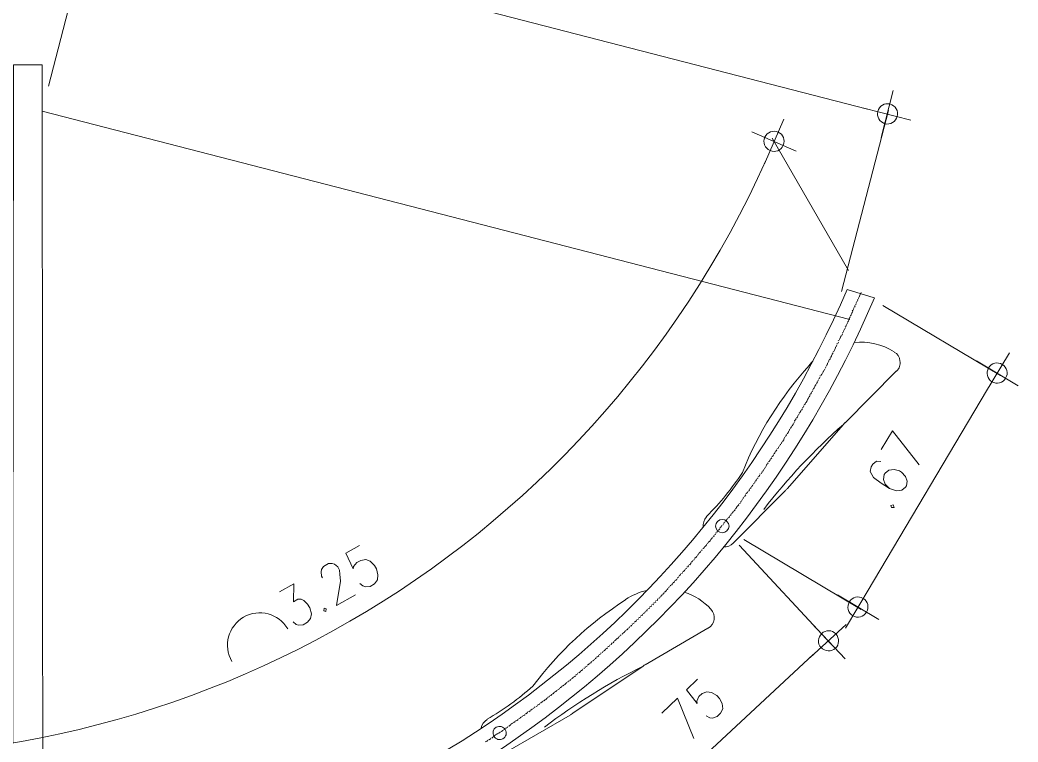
# Model space of a CAD drawing. Header units: millimetres. Extents: x 2928 to 3112, y 1220 to 1280.
# Drawn here: x 3035.089 to 3040.024, y 1269.245 to 1272.812 of the extents above; entities that cross this region are included whole.
import ezdxf

# ---------------------------------------------------------------- set-up
doc = ezdxf.new("R2010")
doc.units = ezdxf.units.MM

msp = doc.modelspace()

# ---------------------------------------------------------------- linework, layer by layer
at = {"color": 253, "linetype": 'Continuous', "lineweight": 5, "true_color": 0x9a9a9a}
for points in [[(3035.2306, 1272.48481), (3035.4605, 1273.37796), (3035.4605, 1273.37796)], [(3039.27956, 1272.37234), (3035.55147, 1273.33331), (3035.55147, 1273.33331)], [(3039.15055, 1271.47092), (3039.38376, 1272.36572), (3039.38376, 1272.36572)], [(3039.18528, 1271.57512), (3038.80817, 1272.22844), (3038.80817, 1272.22844)], [(3039.35564, 1271.40145), (3039.93785, 1271.05576), (3039.93785, 1271.05576)], [(3039.28287, 1269.99556), (3039.86838, 1270.97968), (3039.86838, 1270.97968)], [(3038.66758, 1270.24531), (3039.24813, 1269.89963), (3039.24813, 1269.89963)], [(3038.64443, 1270.21719), (3039.09762, 1269.72927), (3039.09762, 1269.72927)], [(3038.05892, 1268.79145), (3039.01161, 1269.67634), (3039.01161, 1269.67634)]]:
    msp.add_lwpolyline(points, dxfattribs=at)
at = {"color": 7, "linetype": 'Continuous', "lineweight": 5, "true_color": 0x000007}
for points in [[(3035.20248, 1268.56486), (3035.19917, 1272.59067), (3035.05693, 1272.59067), (3035.05197, 1268.56486)], [(3039.1919, 1271.33198), (3035.19917, 1272.36242), (3035.19917, 1272.36242)], [(3039.4218, 1271.07727), (3039.16874, 1270.82255), (3039.16874, 1270.82255)], [(3039.15882, 1270.81263), (3038.88426, 1270.49672), (3038.88426, 1270.49672)], [(3038.87433, 1270.48679), (3038.613, 1270.22546), (3038.613, 1270.22546)], [(3038.49061, 1269.807), (3038.17966, 1269.62672), (3038.17966, 1269.62672)], [(3038.16808, 1269.61845), (3037.81909, 1269.38524), (3037.81909, 1269.38524)], [(3037.80916, 1269.37697), (3037.48994, 1269.19337), (3037.48994, 1269.19337)]]:
    msp.add_lwpolyline(points, dxfattribs=at)
at = {"color": 7, "linetype": 'Continuous', "lineweight": 20, "true_color": 0x000007}
for points in [[(3039.40692, 1272.46331), (3039.34737, 1272.23175), (3039.34737, 1272.23175)], [(3039.26137, 1272.3773), (3039.49458, 1272.31776), (3039.49458, 1272.31776)], [(3038.77013, 1272.10109), (3038.86606, 1272.32272), (3038.86606, 1272.32272)], [(3038.70728, 1272.25987), (3038.92726, 1272.16394), (3038.92726, 1272.16394)], [(3039.81876, 1271.12854), (3040.02385, 1271.00449), (3040.02385, 1271.00449)], [(3039.85846, 1270.96314), (3039.98085, 1271.16824), (3039.98085, 1271.16824)], [(3039.53427, 1270.61415), (3039.40361, 1270.78286), (3039.34737, 1270.69023)], [(3039.34572, 1270.63069), (3039.32422, 1270.63234), (3039.30602, 1270.61746), (3039.29775, 1270.60423), (3039.29279, 1270.58107), (3039.30933, 1270.5513), (3039.34737, 1270.52318), (3039.38872, 1270.49672), (3039.42346, 1270.48514), (3039.44992, 1270.48845), (3039.46811, 1270.50333), (3039.47308, 1270.50995), (3039.47638, 1270.5331), (3039.46811, 1270.55626), (3039.44827, 1270.57776), (3039.43834, 1270.58438), (3039.41188, 1270.59099), (3039.38542, 1270.58769), (3039.36722, 1270.5728), (3039.36226, 1270.56618), (3039.35895, 1270.54137), (3039.36722, 1270.51822), (3039.38872, 1270.49672)], [(3036.76715, 1270.21554), (3036.70099, 1270.1775), (3036.73738, 1270.09976), (3036.73903, 1270.11134), (3036.75392, 1270.13119), (3036.77377, 1270.14111), (3036.79858, 1270.14607), (3036.82008, 1270.1378), (3036.84158, 1270.1163), (3036.8515, 1270.09976), (3036.85812, 1270.06999), (3036.85647, 1270.04683), (3036.84158, 1270.02698), (3036.82008, 1270.01375), (3036.79692, 1270.0121), (3036.78369, 1270.01706), (3036.76881, 1270.02864)], [(3036.58521, 1270.0551), (3036.58025, 1270.06337), (3036.5786, 1270.08487), (3036.58025, 1270.09645), (3036.59017, 1270.11134), (3036.61498, 1270.12622), (3036.63318, 1270.12622), (3036.64476, 1270.12292), (3036.6613, 1270.10968), (3036.66957, 1270.09314), (3036.67122, 1270.0733), (3036.67453, 1270.04022), (3036.65468, 1269.91947), (3036.74896, 1269.9724)], [(3036.37185, 1269.98729), (3036.44297, 1270.02698), (3036.44132, 1269.93767), (3036.46282, 1269.9509), (3036.47936, 1269.9509), (3036.49259, 1269.94428), (3036.51078, 1269.92609), (3036.52236, 1269.9079), (3036.53063, 1269.87813), (3036.52567, 1269.85497), (3036.51078, 1269.83678), (3036.48928, 1269.82354), (3036.46613, 1269.82189), (3036.45455, 1269.8252), (3036.43966, 1269.83843)], [(3039.29279, 1270.0121), (3039.1704, 1269.807), (3039.1704, 1269.807)], [(3039.3358, 1269.85001), (3039.1307, 1269.9724), (3039.1307, 1269.9724)], [(3038.99673, 1269.66311), (3039.1737, 1269.8252), (3039.1737, 1269.8252)], [(3039.00334, 1269.83181), (3039.16874, 1269.65649), (3039.16874, 1269.65649)], [(3038.43933, 1269.5556), (3038.38475, 1269.50267), (3038.43768, 1269.43486), (3038.43603, 1269.44643), (3038.44595, 1269.46959), (3038.46249, 1269.48448), (3038.48565, 1269.49275), (3038.5088, 1269.48944), (3038.53527, 1269.47455), (3038.5485, 1269.45967), (3038.56173, 1269.43486), (3038.56504, 1269.40839), (3038.55346, 1269.38689), (3038.53692, 1269.37035), (3038.51376, 1269.36208), (3038.50053, 1269.36373), (3038.48234, 1269.37366)], [(3038.42114, 1269.26284), (3038.34009, 1269.46132), (3038.26236, 1269.38689)]]:
    msp.add_lwpolyline(points, dxfattribs=at)
at = {"color": 7, "linetype": 'Continuous', "lineweight": 5, "true_color": 0x000007}
msp.add_lwpolyline([(3039.17867, 1271.48084), (3039.31264, 1271.43949)], close=True, dxfattribs=at)
at = {"color": 252, "linetype": 'Continuous', "lineweight": 13, "true_color": 0x989898}
for points in [[(3039.22663, 1271.41964), (3039.22994, 1271.42626), (3039.22994, 1271.42626)], [(3039.23159, 1271.42791), (3039.22994, 1271.43122), (3039.22994, 1271.43122)], [(3039.23325, 1271.43287), (3039.23656, 1271.43949), (3039.23656, 1271.43949)], [(3039.23821, 1271.4428), (3039.23656, 1271.44445), (3039.23656, 1271.44445)], [(3039.23986, 1271.44611), (3039.24152, 1271.45438), (3039.24152, 1271.45438)], [(3039.24483, 1271.45603), (3039.24317, 1271.45768), (3039.24317, 1271.45768)], [(3039.24648, 1271.46099), (3039.24813, 1271.46595), (3039.24813, 1271.46595)], [(3039.20182, 1271.36506), (3039.20678, 1271.37168), (3039.20678, 1271.37168)], [(3039.20678, 1271.37498), (3039.20348, 1271.37829), (3039.20348, 1271.37829)], [(3039.20844, 1271.37829), (3039.21175, 1271.38491), (3039.21175, 1271.38491)], [(3039.21175, 1271.38822), (3039.21009, 1271.38987), (3039.21009, 1271.38987)], [(3039.21505, 1271.39318), (3039.21836, 1271.39814), (3039.21836, 1271.39814)], [(3039.21836, 1271.40145), (3039.21671, 1271.4031), (3039.21671, 1271.4031)], [(3039.22167, 1271.40476), (3039.22332, 1271.41137), (3039.22332, 1271.41137)], [(3039.22498, 1271.41633), (3039.22332, 1271.41799), (3039.22332, 1271.41799)], [(3039.18363, 1271.3204), (3039.18032, 1271.32206), (3039.18032, 1271.32206)], [(3039.18528, 1271.32206), (3039.18694, 1271.33198), (3039.18694, 1271.33198)], [(3039.18859, 1271.33363), (3039.18694, 1271.33529), (3039.18694, 1271.33529)], [(3039.18859, 1271.33694), (3039.19355, 1271.34356), (3039.19355, 1271.34356)], [(3039.19521, 1271.34852), (3039.19355, 1271.35017), (3039.19355, 1271.35017)], [(3039.19521, 1271.35017), (3039.20017, 1271.35679), (3039.20017, 1271.35679)], [(3039.20182, 1271.3601), (3039.20017, 1271.36341), (3039.20017, 1271.36341)], [(3039.15882, 1271.26913), (3039.16213, 1271.27575), (3039.16213, 1271.27575)], [(3039.16378, 1271.27905), (3039.16213, 1271.28071), (3039.16213, 1271.28071)], [(3039.16543, 1271.28236), (3039.16874, 1271.28898), (3039.16874, 1271.28898)], [(3039.1704, 1271.29229), (3039.16874, 1271.29559), (3039.16874, 1271.29559)], [(3039.17205, 1271.29559), (3039.1737, 1271.30386), (3039.1737, 1271.30386)], [(3039.17701, 1271.30552), (3039.17536, 1271.30717), (3039.17536, 1271.30717)], [(3039.17867, 1271.31048), (3039.18032, 1271.31709), (3039.18032, 1271.31709)], [(3039.13566, 1271.22613), (3039.13401, 1271.22778), (3039.13401, 1271.22778)], [(3039.13897, 1271.22943), (3039.14228, 1271.23605), (3039.14228, 1271.23605)], [(3039.14393, 1271.2377), (3039.14228, 1271.23936), (3039.14228, 1271.23936)], [(3039.14393, 1271.24267), (3039.14889, 1271.24928), (3039.14889, 1271.24928)], [(3039.15055, 1271.25259), (3039.14889, 1271.25424), (3039.14889, 1271.25424)], [(3039.15386, 1271.25424), (3039.15551, 1271.26086), (3039.15551, 1271.26086)], [(3039.15716, 1271.26582), (3039.15551, 1271.26748), (3039.15551, 1271.26748)], [(3039.11085, 1271.1732), (3039.1092, 1271.17485), (3039.1092, 1271.17485)], [(3039.11251, 1271.17485), (3039.11581, 1271.18147), (3039.11581, 1271.18147)], [(3039.11747, 1271.18478), (3039.11581, 1271.18643), (3039.11581, 1271.18643)], [(3039.11912, 1271.18643), (3039.12078, 1271.19635), (3039.12078, 1271.19635)], [(3039.12408, 1271.19801), (3039.12243, 1271.19966), (3039.12243, 1271.19966)], [(3039.12574, 1271.20132), (3039.12739, 1271.20793), (3039.12739, 1271.20793)], [(3039.1307, 1271.21289), (3039.12739, 1271.21455), (3039.12739, 1271.21455)], [(3039.13235, 1271.21455), (3039.13566, 1271.22116), (3039.13566, 1271.22116)], [(3039.08604, 1271.12192), (3039.0877, 1271.12854), (3039.0877, 1271.12854)], [(3039.08935, 1271.13185), (3039.0877, 1271.1335), (3039.0877, 1271.1335)], [(3039.09101, 1271.1335), (3039.09597, 1271.14012), (3039.09597, 1271.14012)], [(3039.09597, 1271.14508), (3039.09431, 1271.14673), (3039.09431, 1271.14673)], [(3039.09762, 1271.14673), (3039.10258, 1271.155), (3039.10258, 1271.155)], [(3039.10424, 1271.15831), (3039.10258, 1271.15997), (3039.10258, 1271.15997)], [(3039.10424, 1271.16162), (3039.1092, 1271.16824), (3039.1092, 1271.16824)], [(3039.05793, 1271.069), (3039.05958, 1271.07561), (3039.05958, 1271.07561)], [(3039.06289, 1271.07727), (3039.05958, 1271.07892), (3039.05958, 1271.07892)], [(3039.06454, 1271.08057), (3039.06785, 1271.08719), (3039.06785, 1271.08719)], [(3039.07116, 1271.09215), (3039.0695, 1271.09381), (3039.0695, 1271.09381)], [(3039.07116, 1271.09381), (3039.07447, 1271.10042), (3039.07447, 1271.10042)], [(3039.07777, 1271.10538), (3039.07447, 1271.10704), (3039.07447, 1271.10704)], [(3039.07943, 1271.10704), (3039.08108, 1271.11531), (3039.08108, 1271.11531)], [(3039.08274, 1271.11696), (3039.08108, 1271.11862), (3039.08108, 1271.11862)], [(3039.03312, 1271.02599), (3039.03146, 1271.02765), (3039.03146, 1271.02765)], [(3039.03477, 1271.02765), (3039.03808, 1271.03426), (3039.03808, 1271.03426)], [(3039.04139, 1271.03922), (3039.03973, 1271.04088), (3039.03973, 1271.04088)], [(3039.04304, 1271.04088), (3039.04469, 1271.04749), (3039.04469, 1271.04749)], [(3039.048, 1271.05246), (3039.04469, 1271.05411), (3039.04469, 1271.05411)], [(3039.04966, 1271.05576), (3039.05296, 1271.06238), (3039.05296, 1271.06238)], [(3039.05627, 1271.06403), (3039.05462, 1271.06569), (3039.05462, 1271.06569)], [(3039.005, 1270.97307), (3039.00334, 1270.97472), (3039.00334, 1270.97472)], [(3039.00665, 1270.97472), (3039.00996, 1270.98134), (3039.00996, 1270.98134)], [(3039.01161, 1270.9863), (3039.00996, 1270.98795), (3039.00996, 1270.98795)], [(3039.01327, 1270.98961), (3039.01823, 1270.99622), (3039.01823, 1270.99622)], [(3039.01988, 1270.99953), (3039.01823, 1271.00118), (3039.01823, 1271.00118)], [(3039.01988, 1271.00284), (3039.02485, 1271.00945), (3039.02485, 1271.00945)], [(3039.0265, 1271.01111), (3039.02485, 1271.01276), (3039.02485, 1271.01276)], [(3039.02815, 1271.01607), (3039.03312, 1271.02268), (3039.03312, 1271.02268)], [(3038.97688, 1270.92179), (3038.98019, 1270.92675), (3038.98184, 1270.93172)], [(3038.9835, 1270.93337), (3038.98184, 1270.93502), (3038.98184, 1270.93502)], [(3038.9835, 1270.93668), (3038.98846, 1270.94329), (3038.98846, 1270.94329)], [(3038.99011, 1270.9466), (3038.98846, 1270.94826), (3038.98846, 1270.94826)], [(3038.99177, 1270.94991), (3038.99673, 1270.95653), (3038.99673, 1270.95653)], [(3038.99673, 1270.96149), (3038.99507, 1270.96314), (3038.99507, 1270.96314)], [(3038.99838, 1270.96314), (3039.00334, 1270.96976), (3039.00334, 1270.96976)], [(3038.94545, 1270.87217), (3038.95042, 1270.87879), (3038.95042, 1270.87879)], [(3038.95207, 1270.8821), (3038.95042, 1270.88375), (3038.95042, 1270.88375)], [(3038.95372, 1270.88375), (3038.95869, 1270.89037), (3038.95869, 1270.89037)], [(3038.96034, 1270.89533), (3038.95869, 1270.89698), (3038.95869, 1270.89698)], [(3038.96199, 1270.89698), (3038.9653, 1270.9036), (3038.9653, 1270.9036)], [(3038.96696, 1270.90856), (3038.9653, 1270.91021), (3038.9653, 1270.91021)], [(3038.96861, 1270.91021), (3038.97357, 1270.91683), (3038.97357, 1270.91683)], [(3038.97523, 1270.92014), (3038.97357, 1270.92179), (3038.97357, 1270.92179)], [(3038.91568, 1270.8209), (3038.91899, 1270.82751), (3038.91899, 1270.82751)], [(3038.92064, 1270.83082), (3038.91899, 1270.83413), (3038.91899, 1270.83413)], [(3038.9223, 1270.83413), (3038.92726, 1270.84075), (3038.92726, 1270.84075)], [(3038.92891, 1270.84405), (3038.92726, 1270.84571), (3038.92726, 1270.84571)], [(3038.93057, 1270.84571), (3038.93553, 1270.85232), (3038.93553, 1270.85232)], [(3038.93718, 1270.85729), (3038.93553, 1270.85894), (3038.93553, 1270.85894)], [(3038.93884, 1270.85894), (3038.94215, 1270.86556), (3038.94215, 1270.86556)], [(3038.9438, 1270.86886), (3038.94215, 1270.87217), (3038.94215, 1270.87217)], [(3038.89087, 1270.77789), (3038.88922, 1270.7812), (3038.88922, 1270.7812)], [(3038.89253, 1270.78286), (3038.89418, 1270.78947), (3038.89418, 1270.78947)], [(3038.89749, 1270.79113), (3038.89583, 1270.79278), (3038.89583, 1270.79278)], [(3038.89914, 1270.79609), (3038.9041, 1270.8027), (3038.9041, 1270.8027)], [(3038.90576, 1270.80436), (3038.9041, 1270.80601), (3038.9041, 1270.80601)], [(3038.90741, 1270.80767), (3038.91237, 1270.81428), (3038.91237, 1270.81428)], [(3038.91403, 1270.81594), (3038.91237, 1270.81924), (3038.91237, 1270.81924)], [(3038.85945, 1270.72828), (3038.85779, 1270.72993), (3038.85779, 1270.72993)], [(3038.8611, 1270.73158), (3038.86606, 1270.7382), (3038.86606, 1270.7382)], [(3038.86772, 1270.73985), (3038.86606, 1270.74316), (3038.86606, 1270.74316)], [(3038.86772, 1270.74481), (3038.87102, 1270.75143), (3038.87102, 1270.75143)], [(3038.87433, 1270.75308), (3038.87268, 1270.75474), (3038.87268, 1270.75474)], [(3038.87599, 1270.75805), (3038.87929, 1270.76301), (3038.87929, 1270.76301)], [(3038.8826, 1270.76632), (3038.88095, 1270.76797), (3038.88095, 1270.76797)], [(3038.88426, 1270.76962), (3038.88922, 1270.77624), (3038.88922, 1270.77624)], [(3038.82471, 1270.67866), (3038.82306, 1270.68031), (3038.82306, 1270.68031)], [(3038.82637, 1270.68196), (3038.83133, 1270.68693), (3038.83133, 1270.68693)], [(3038.83298, 1270.69189), (3038.83133, 1270.69354), (3038.83133, 1270.69354)], [(3038.83629, 1270.69354), (3038.8396, 1270.70016), (3038.8396, 1270.70016)], [(3038.84125, 1270.70181), (3038.8396, 1270.70347), (3038.8396, 1270.70347)], [(3038.84456, 1270.70677), (3038.84787, 1270.71339), (3038.84787, 1270.71339)], [(3038.85118, 1270.71504), (3038.84787, 1270.7167), (3038.84787, 1270.7167)], [(3038.85283, 1270.72001), (3038.85614, 1270.72497), (3038.85614, 1270.72497)], [(3038.79163, 1270.62904), (3038.78998, 1270.63069), (3038.78998, 1270.63069)], [(3038.79329, 1270.63069), (3038.79825, 1270.63731), (3038.79825, 1270.63731)], [(3038.7999, 1270.64061), (3038.79825, 1270.64227), (3038.79825, 1270.64227)], [(3038.80156, 1270.64392), (3038.80652, 1270.64888), (3038.80652, 1270.64888)], [(3038.80817, 1270.65385), (3038.80652, 1270.6555), (3038.80652, 1270.6555)], [(3038.80983, 1270.6555), (3038.81479, 1270.66212), (3038.81479, 1270.66212)], [(3038.81644, 1270.66708), (3038.81479, 1270.66873), (3038.81479, 1270.66873)], [(3038.8181, 1270.66873), (3038.82306, 1270.67535), (3038.82306, 1270.67535)], [(3038.76186, 1270.58107), (3038.76352, 1270.58603), (3038.76517, 1270.58769)], [(3038.76848, 1270.59099), (3038.76682, 1270.59265), (3038.76682, 1270.59265)], [(3038.77013, 1270.5943), (3038.77344, 1270.60092), (3038.77344, 1270.60092)], [(3038.77675, 1270.60257), (3038.77509, 1270.60423), (3038.77509, 1270.60423)], [(3038.7784, 1270.60753), (3038.78006, 1270.61415), (3038.78006, 1270.61415)], [(3038.78336, 1270.6158), (3038.78006, 1270.61746), (3038.78006, 1270.61746)], [(3038.78502, 1270.61911), (3038.78833, 1270.62407), (3038.78833, 1270.62407)], [(3038.72382, 1270.52814), (3038.72217, 1270.53145), (3038.72217, 1270.53145)], [(3038.72547, 1270.5331), (3038.73044, 1270.53972), (3038.73044, 1270.53972)], [(3038.73209, 1270.54137), (3038.73044, 1270.54303), (3038.73044, 1270.54303)], [(3038.73374, 1270.54634), (3038.73871, 1270.54964), (3038.73871, 1270.54964)], [(3038.74036, 1270.55461), (3038.73871, 1270.55626), (3038.73871, 1270.55626)], [(3038.74201, 1270.55626), (3038.74698, 1270.56288), (3038.74698, 1270.56288)], [(3038.74863, 1270.56618), (3038.74698, 1270.56949), (3038.74698, 1270.56949)], [(3038.75359, 1270.56949), (3038.7569, 1270.57611), (3038.7569, 1270.57611)], [(3038.76021, 1270.57776), (3038.7569, 1270.57942), (3038.7569, 1270.57942)], [(3038.68909, 1270.48018), (3038.68743, 1270.48183), (3038.68743, 1270.48183)], [(3038.69239, 1270.48514), (3038.6957, 1270.4901), (3038.6957, 1270.4901)], [(3038.69736, 1270.49341), (3038.6957, 1270.49506), (3038.6957, 1270.49506)], [(3038.70066, 1270.49672), (3038.70397, 1270.50168), (3038.70397, 1270.50168)], [(3038.70728, 1270.50499), (3038.70397, 1270.50664), (3038.70397, 1270.50664)], [(3038.70893, 1270.50829), (3038.71224, 1270.51326), (3038.71224, 1270.51326)], [(3038.71555, 1270.51822), (3038.7139, 1270.51987), (3038.7139, 1270.51987)], [(3038.7172, 1270.51987), (3038.72051, 1270.52649), (3038.72051, 1270.52649)], [(3038.65435, 1270.43221), (3038.65104, 1270.43387), (3038.65104, 1270.43387)], [(3038.65601, 1270.43552), (3038.65931, 1270.44214), (3038.65931, 1270.44214)], [(3038.66262, 1270.44379), (3038.66097, 1270.44544), (3038.66097, 1270.44544)], [(3038.66428, 1270.44875), (3038.66758, 1270.45206), (3038.66758, 1270.45206)], [(3038.67089, 1270.45702), (3038.66924, 1270.45867), (3038.66924, 1270.45867)], [(3038.67255, 1270.45867), (3038.67751, 1270.46529), (3038.67751, 1270.46529)], [(3038.67916, 1270.47025), (3038.67751, 1270.47191), (3038.67751, 1270.47191)], [(3038.68082, 1270.47191), (3038.68578, 1270.47852), (3038.68578, 1270.47852)], [(3038.60969, 1270.37598), (3038.61466, 1270.38259), (3038.61466, 1270.38259)], [(3038.61796, 1270.38425), (3038.61631, 1270.3859), (3038.61631, 1270.3859)], [(3038.61962, 1270.38755), (3038.62458, 1270.39252), (3038.62458, 1270.39252)], [(3038.62623, 1270.39582), (3038.62458, 1270.39748), (3038.62458, 1270.39748)], [(3038.62789, 1270.39913), (3038.63285, 1270.40575), (3038.63285, 1270.40575)], [(3038.6345, 1270.4074), (3038.63285, 1270.41071), (3038.63285, 1270.41071)], [(3038.63616, 1270.41071), (3038.64277, 1270.41733), (3038.64277, 1270.41733)], [(3038.64443, 1270.42063), (3038.64277, 1270.42229), (3038.64277, 1270.42229)], [(3038.64774, 1270.42229), (3038.65104, 1270.4289), (3038.65104, 1270.4289)], [(3038.57331, 1270.32801), (3038.57661, 1270.33463), (3038.57661, 1270.33463)], [(3038.57992, 1270.33793), (3038.57827, 1270.33959), (3038.57827, 1270.33959)], [(3038.58158, 1270.33959), (3038.58654, 1270.3462), (3038.58654, 1270.3462)], [(3038.58985, 1270.34951), (3038.58819, 1270.35117), (3038.58819, 1270.35117)], [(3038.5915, 1270.35282), (3038.59646, 1270.35778), (3038.59646, 1270.35778)], [(3038.59812, 1270.36109), (3038.59646, 1270.36274), (3038.59646, 1270.36274)], [(3038.60142, 1270.3644), (3038.60473, 1270.36936), (3038.60473, 1270.36936)], [(3038.60639, 1270.37267), (3038.60473, 1270.37432), (3038.60473, 1270.37432)], [(3038.53527, 1270.2817), (3038.54188, 1270.28666), (3038.54188, 1270.28666)], [(3038.54354, 1270.28997), (3038.54188, 1270.29162), (3038.54188, 1270.29162)], [(3038.54519, 1270.29328), (3038.55015, 1270.29824), (3038.55015, 1270.29824)], [(3038.5518, 1270.30155), (3038.55015, 1270.30485), (3038.55015, 1270.30485)], [(3038.55346, 1270.30485), (3038.55842, 1270.31147), (3038.55842, 1270.31147)], [(3038.56007, 1270.31312), (3038.55842, 1270.31478), (3038.55842, 1270.31478)], [(3038.56504, 1270.31643), (3038.56834, 1270.32305), (3038.56834, 1270.32305)], [(3038.57165, 1270.32636), (3038.56834, 1270.32801), (3038.56834, 1270.32801)], [(3038.49722, 1270.23373), (3038.50384, 1270.24035), (3038.50384, 1270.24035)], [(3038.50549, 1270.24366), (3038.50384, 1270.24531), (3038.50384, 1270.24531)], [(3038.50715, 1270.24696), (3038.51211, 1270.25193), (3038.51211, 1270.25193)], [(3038.51376, 1270.25523), (3038.51211, 1270.25689), (3038.51211, 1270.25689)], [(3038.51873, 1270.25854), (3038.52203, 1270.2635), (3038.52203, 1270.2635)], [(3038.52369, 1270.26681), (3038.52203, 1270.26847), (3038.52203, 1270.26847)], [(3038.527, 1270.26847), (3038.5303, 1270.27508), (3038.5303, 1270.27508)], [(3038.53361, 1270.27839), (3038.5303, 1270.28004), (3038.5303, 1270.28004)], [(3038.45587, 1270.18577), (3038.45422, 1270.18742), (3038.45422, 1270.18742)], [(3038.45918, 1270.19073), (3038.46249, 1270.19404), (3038.46249, 1270.19404)], [(3038.46745, 1270.199), (3038.4658, 1270.20065), (3038.4658, 1270.20065)], [(3038.46911, 1270.20065), (3038.47407, 1270.20727), (3038.47407, 1270.20727)], [(3038.47572, 1270.20892), (3038.47407, 1270.21058), (3038.47407, 1270.21058)], [(3038.47738, 1270.21058), (3038.48399, 1270.21719), (3038.48399, 1270.21719)], [(3038.48565, 1270.2205), (3038.48399, 1270.22215), (3038.48399, 1270.22215)], [(3038.48895, 1270.22381), (3038.49226, 1270.23042), (3038.49226, 1270.23042)], [(3038.49557, 1270.23208), (3038.49226, 1270.23373), (3038.49226, 1270.23373)], [(3038.40956, 1270.13284), (3038.41452, 1270.1378), (3038.41452, 1270.1378)], [(3038.41783, 1270.14111), (3038.41618, 1270.14276), (3038.41618, 1270.14276)], [(3038.42114, 1270.14276), (3038.42445, 1270.14938), (3038.42445, 1270.14938)], [(3038.42776, 1270.15269), (3038.42445, 1270.15434), (3038.42445, 1270.15434)], [(3038.42941, 1270.15434), (3038.43603, 1270.16096), (3038.43603, 1270.16096)], [(3038.43768, 1270.16261), (3038.43603, 1270.16426), (3038.43603, 1270.16426)], [(3038.43933, 1270.16757), (3038.4443, 1270.17088), (3038.4443, 1270.17088)], [(3038.44595, 1270.17584), (3038.4443, 1270.1775), (3038.4443, 1270.1775)], [(3038.4476, 1270.1775), (3038.45422, 1270.18411), (3038.45422, 1270.18411)], [(3038.36821, 1270.08487), (3038.36656, 1270.08653), (3038.36656, 1270.08653)], [(3038.36987, 1270.08653), (3038.37648, 1270.09314), (3038.37648, 1270.09314)], [(3038.37814, 1270.0948), (3038.37648, 1270.09645), (3038.37648, 1270.09645)], [(3038.37979, 1270.09976), (3038.38641, 1270.10307), (3038.38641, 1270.10307)], [(3038.38971, 1270.10803), (3038.38641, 1270.10968), (3038.38641, 1270.10968)], [(3038.39137, 1270.10968), (3038.39468, 1270.11465), (3038.39468, 1270.11465)], [(3038.39798, 1270.11795), (3038.39633, 1270.11961), (3038.39633, 1270.11961)], [(3038.40129, 1270.11961), (3038.40625, 1270.12622), (3038.40625, 1270.12622)], [(3038.40791, 1270.12788), (3038.40625, 1270.13119), (3038.40625, 1270.13119)], [(3038.32686, 1270.04022), (3038.32521, 1270.04187), (3038.32521, 1270.04187)], [(3038.33017, 1270.04352), (3038.33679, 1270.04849), (3038.33679, 1270.04849)], [(3038.33844, 1270.05014), (3038.33679, 1270.05179), (3038.33679, 1270.05179)], [(3038.34009, 1270.0551), (3038.34506, 1270.05841), (3038.34506, 1270.05841)], [(3038.34836, 1270.06337), (3038.34671, 1270.06503), (3038.34671, 1270.06503)], [(3038.35002, 1270.06503), (3038.35498, 1270.07164), (3038.35498, 1270.07164)], [(3038.35663, 1270.0733), (3038.35498, 1270.07495), (3038.35498, 1270.07495)], [(3038.3616, 1270.07495), (3038.3649, 1270.08157), (3038.3649, 1270.08157)], [(3038.2789, 1269.98729), (3038.28551, 1269.9939), (3038.28551, 1269.9939)], [(3038.28717, 1269.99556), (3038.28551, 1269.99721), (3038.28551, 1269.99721)], [(3038.28882, 1269.99887), (3038.29378, 1270.00383), (3038.29378, 1270.00383)], [(3038.29709, 1270.00879), (3038.29544, 1270.01044), (3038.29544, 1270.01044)], [(3038.3004, 1270.01044), (3038.30371, 1270.01706), (3038.30371, 1270.01706)], [(3038.30701, 1270.01871), (3038.30371, 1270.02037), (3038.30371, 1270.02037)], [(3038.31032, 1270.02037), (3038.31528, 1270.02698), (3038.31528, 1270.02698)], [(3038.31694, 1270.02864), (3038.31528, 1270.03029), (3038.31528, 1270.03029)], [(3038.31859, 1270.03195), (3038.32521, 1270.03691), (3038.32521, 1270.03691)], [(3038.23424, 1269.94263), (3038.23259, 1269.94428), (3038.23259, 1269.94428)], [(3038.2392, 1269.94428), (3038.24251, 1269.94925), (3038.24251, 1269.94925)], [(3038.24416, 1269.95255), (3038.24251, 1269.95421), (3038.24251, 1269.95421)], [(3038.24913, 1269.95586), (3038.25409, 1269.95917), (3038.25409, 1269.95917)], [(3038.25574, 1269.96413), (3038.25409, 1269.96579), (3038.25409, 1269.96579)], [(3038.25905, 1269.96579), (3038.26401, 1269.9724), (3038.26401, 1269.9724)], [(3038.26566, 1269.97406), (3038.26401, 1269.97571), (3038.26401, 1269.97571)], [(3038.26897, 1269.97571), (3038.27393, 1269.98233), (3038.27393, 1269.98233)], [(3038.27724, 1269.98398), (3038.27559, 1269.98729), (3038.27559, 1269.98729)], [(3038.18131, 1269.8897), (3038.17966, 1269.89136), (3038.17966, 1269.89136)], [(3038.18627, 1269.89136), (3038.18958, 1269.89632), (3038.18958, 1269.89632)], [(3038.19124, 1269.89963), (3038.18958, 1269.90128), (3038.18958, 1269.90128)], [(3038.1962, 1269.90293), (3038.20116, 1269.90624), (3038.20116, 1269.90624)], [(3038.20281, 1269.9112), (3038.20116, 1269.91286), (3038.20116, 1269.91286)], [(3038.20612, 1269.91286), (3038.21108, 1269.91617), (3038.21108, 1269.91617)], [(3038.21274, 1269.92113), (3038.21108, 1269.92278), (3038.21108, 1269.92278)], [(3038.2177, 1269.92278), (3038.22101, 1269.92774), (3038.22101, 1269.92774)], [(3038.22432, 1269.93105), (3038.22266, 1269.93436), (3038.22266, 1269.93436)], [(3038.22762, 1269.93436), (3038.23259, 1269.93767), (3038.23259, 1269.93767)], [(3038.13004, 1269.83843), (3038.13665, 1269.84339), (3038.13665, 1269.84339)], [(3038.13831, 1269.8467), (3038.13665, 1269.84835), (3038.13665, 1269.84835)], [(3038.14162, 1269.85001), (3038.14823, 1269.85332), (3038.14823, 1269.85332)], [(3038.14989, 1269.85828), (3038.14823, 1269.85993), (3038.14823, 1269.85993)], [(3038.15154, 1269.85993), (3038.15816, 1269.86324), (3038.15816, 1269.86324)], [(3038.15981, 1269.8682), (3038.15816, 1269.86986), (3038.15816, 1269.86986)], [(3038.16312, 1269.86986), (3038.16808, 1269.87482), (3038.16808, 1269.87482)], [(3038.17139, 1269.87813), (3038.16973, 1269.88143), (3038.16973, 1269.88143)], [(3038.1747, 1269.88143), (3038.17966, 1269.88474), (3038.17966, 1269.88474)], [(3038.07711, 1269.7855), (3038.08207, 1269.79212), (3038.08207, 1269.79212)], [(3038.08538, 1269.79377), (3038.08373, 1269.79543), (3038.08373, 1269.79543)], [(3038.08869, 1269.79708), (3038.0953, 1269.80204), (3038.0953, 1269.80204)], [(3038.09696, 1269.80535), (3038.0953, 1269.807), (3038.0953, 1269.807)], [(3038.09861, 1269.807), (3038.10523, 1269.81031), (3038.10523, 1269.81031)], [(3038.10688, 1269.81527), (3038.10523, 1269.81693), (3038.10523, 1269.81693)], [(3038.11019, 1269.81693), (3038.1135, 1269.82024), (3038.11515, 1269.82189)], [(3038.11846, 1269.8252), (3038.11681, 1269.82851), (3038.11681, 1269.82851)], [(3038.12011, 1269.82851), (3038.12673, 1269.83181), (3038.12673, 1269.83181)], [(3038.12838, 1269.83678), (3038.12673, 1269.83843), (3038.12673, 1269.83843)], [(3038.0308, 1269.74415), (3038.02914, 1269.74581), (3038.02914, 1269.74581)], [(3038.03245, 1269.74581), (3038.03907, 1269.75242), (3038.03907, 1269.75242)], [(3038.04238, 1269.75408), (3038.03907, 1269.75573), (3038.03907, 1269.75573)], [(3038.04403, 1269.75573), (3038.05065, 1269.76069), (3038.05065, 1269.76069)], [(3038.0523, 1269.764), (3038.05065, 1269.76565), (3038.05065, 1269.76565)], [(3038.05395, 1269.76731), (3038.06057, 1269.77062), (3038.06057, 1269.77062)], [(3038.06222, 1269.77227), (3038.06057, 1269.77558), (3038.06057, 1269.77558)], [(3038.06719, 1269.77723), (3038.07215, 1269.78219), (3038.07215, 1269.78219)], [(3038.0738, 1269.78385), (3038.07215, 1269.7855), (3038.07215, 1269.7855)], [(3037.97622, 1269.69288), (3037.97456, 1269.69453), (3037.97456, 1269.69453)], [(3037.97787, 1269.69453), (3037.98449, 1269.70115), (3037.98449, 1269.70115)], [(3037.98614, 1269.7028), (3037.98449, 1269.70446), (3037.98449, 1269.70446)], [(3037.98945, 1269.70446), (3037.99441, 1269.70942), (3037.99441, 1269.70942)], [(3037.99772, 1269.71438), (3037.99606, 1269.71603), (3037.99606, 1269.71603)], [(3037.99937, 1269.71603), (3038.00599, 1269.71934), (3038.00599, 1269.71934)], [(3038.00764, 1269.72265), (3038.00599, 1269.7243), (3038.00599, 1269.7243)], [(3038.0126, 1269.72596), (3038.01591, 1269.73092), (3038.01591, 1269.73092)], [(3038.01922, 1269.73257), (3038.01591, 1269.73423), (3038.01591, 1269.73423)], [(3038.02253, 1269.73423), (3038.02749, 1269.74084), (3038.02749, 1269.74084)], [(3037.91833, 1269.64326), (3037.91667, 1269.64491), (3037.91667, 1269.64491)], [(3037.92164, 1269.64657), (3037.9266, 1269.64987), (3037.9266, 1269.64987)], [(3037.92991, 1269.65153), (3037.92825, 1269.65484), (3037.92825, 1269.65484)], [(3037.93321, 1269.65649), (3037.93818, 1269.66145), (3037.93818, 1269.66145)], [(3037.94148, 1269.66311), (3037.93983, 1269.66476), (3037.93983, 1269.66476)], [(3037.94479, 1269.66476), (3037.95141, 1269.66972), (3037.95141, 1269.66972)], [(3037.95306, 1269.67303), (3037.95141, 1269.67468), (3037.95141, 1269.67468)], [(3037.95472, 1269.67634), (3037.96133, 1269.67965), (3037.96133, 1269.67965)], [(3037.96299, 1269.6813), (3037.96133, 1269.68461), (3037.96133, 1269.68461)], [(3037.96795, 1269.68461), (3037.97126, 1269.69122), (3037.97126, 1269.69122)], [(3037.85382, 1269.58702), (3037.86044, 1269.59364), (3037.86044, 1269.59364)], [(3037.86209, 1269.59529), (3037.86044, 1269.59695), (3037.86044, 1269.59695)], [(3037.86375, 1269.59695), (3037.87036, 1269.60191), (3037.87036, 1269.60191)], [(3037.87202, 1269.60356), (3037.87036, 1269.60522), (3037.87036, 1269.60522)], [(3037.87698, 1269.60852), (3037.88029, 1269.61183), (3037.88029, 1269.61183)], [(3037.88525, 1269.61349), (3037.88359, 1269.61679), (3037.88359, 1269.61679)], [(3037.8869, 1269.61679), (3037.89352, 1269.6201), (3037.89352, 1269.6201)], [(3037.89517, 1269.62506), (3037.89352, 1269.62672), (3037.89352, 1269.62672)], [(3037.89848, 1269.62672), (3037.90344, 1269.63168), (3037.90344, 1269.63168)], [(3037.90675, 1269.63333), (3037.9051, 1269.63499), (3037.9051, 1269.63499)], [(3037.91006, 1269.63499), (3037.91502, 1269.6416), (3037.91502, 1269.6416)], [(3037.79593, 1269.54071), (3037.80089, 1269.54402), (3037.80089, 1269.54402)], [(3037.8042, 1269.54567), (3037.80255, 1269.54898), (3037.80255, 1269.54898)], [(3037.80751, 1269.54898), (3037.81082, 1269.55229), (3037.81247, 1269.55229)], [(3037.81578, 1269.5556), (3037.81413, 1269.55725), (3037.81413, 1269.55725)], [(3037.81909, 1269.55891), (3037.82405, 1269.56387), (3037.82405, 1269.56387)], [(3037.82736, 1269.56552), (3037.8257, 1269.56718), (3037.8257, 1269.56718)], [(3037.83067, 1269.56718), (3037.83563, 1269.57214), (3037.83563, 1269.57214)], [(3037.83894, 1269.57545), (3037.83728, 1269.57875), (3037.83728, 1269.57875)], [(3037.84059, 1269.57875), (3037.84721, 1269.58206), (3037.84721, 1269.58206)], [(3037.84886, 1269.58537), (3037.84721, 1269.58702), (3037.84721, 1269.58702)], [(3037.73639, 1269.49275), (3037.74135, 1269.49771), (3037.74135, 1269.49771)], [(3037.74466, 1269.49936), (3037.743, 1269.50102), (3037.743, 1269.50102)], [(3037.74797, 1269.50267), (3037.75458, 1269.50598), (3037.75458, 1269.50598)], [(3037.75624, 1269.50763), (3037.75458, 1269.51094), (3037.75458, 1269.51094)], [(3037.75954, 1269.51259), (3037.76616, 1269.51756), (3037.76616, 1269.51756)], [(3037.76781, 1269.51921), (3037.76616, 1269.52086), (3037.76616, 1269.52086)], [(3037.77112, 1269.52086), (3037.77774, 1269.52583), (3037.77774, 1269.52583)], [(3037.78105, 1269.52748), (3037.77939, 1269.52913), (3037.77939, 1269.52913)], [(3037.7827, 1269.52913), (3037.78932, 1269.53575), (3037.78932, 1269.53575)], [(3037.79262, 1269.5374), (3037.78932, 1269.53906), (3037.78932, 1269.53906)], [(3037.67354, 1269.44478), (3037.67188, 1269.44643), (3037.67188, 1269.44643)], [(3037.67685, 1269.44643), (3037.68346, 1269.4514), (3037.68346, 1269.4514)], [(3037.68677, 1269.45305), (3037.68346, 1269.4547), (3037.68346, 1269.4547)], [(3037.68842, 1269.4547), (3037.69504, 1269.46132), (3037.69504, 1269.46132)], [(3037.69835, 1269.46463), (3037.69669, 1269.46628), (3037.69669, 1269.46628)], [(3037.70165, 1269.46628), (3037.70662, 1269.46959), (3037.70662, 1269.46959)], [(3037.70992, 1269.4729), (3037.70827, 1269.47455), (3037.70827, 1269.47455)], [(3037.71323, 1269.47455), (3037.71819, 1269.47951), (3037.71819, 1269.47951)], [(3037.7215, 1269.48117), (3037.71985, 1269.48282), (3037.71985, 1269.48282)], [(3037.72481, 1269.48282), (3037.72977, 1269.48944), (3037.72977, 1269.48944)], [(3037.73308, 1269.49109), (3037.73143, 1269.49275), (3037.73143, 1269.49275)], [(3037.60572, 1269.39351), (3037.61234, 1269.39847), (3037.61234, 1269.39847)], [(3037.61399, 1269.40012), (3037.61234, 1269.40178), (3037.61234, 1269.40178)], [(3037.61565, 1269.40178), (3037.62226, 1269.40674), (3037.62226, 1269.40674)], [(3037.62723, 1269.40839), (3037.62557, 1269.41005), (3037.62557, 1269.41005)], [(3037.62888, 1269.4117), (3037.6355, 1269.41501), (3037.6355, 1269.41501)], [(3037.63715, 1269.41666), (3037.6355, 1269.41997), (3037.6355, 1269.41997)], [(3037.64211, 1269.41997), (3037.64873, 1269.42328), (3037.64873, 1269.42328)], [(3037.65038, 1269.42659), (3037.64873, 1269.42824), (3037.64873, 1269.42824)], [(3037.65369, 1269.42824), (3037.65865, 1269.43155), (3037.65865, 1269.43155)], [(3037.66196, 1269.43486), (3037.66031, 1269.43651), (3037.66031, 1269.43651)], [(3037.66527, 1269.43816), (3037.67188, 1269.44313), (3037.67188, 1269.44313)], [(3037.53956, 1269.34719), (3037.53791, 1269.34885), (3037.53791, 1269.34885)], [(3037.54453, 1269.34885), (3037.55114, 1269.35381), (3037.55114, 1269.35381)], [(3037.5528, 1269.35546), (3037.55114, 1269.35712), (3037.55114, 1269.35712)], [(3037.5561, 1269.35877), (3037.56272, 1269.36208), (3037.56272, 1269.36208)], [(3037.56603, 1269.36373), (3037.56272, 1269.36704), (3037.56272, 1269.36704)], [(3037.56768, 1269.36704), (3037.5743, 1269.37035), (3037.5743, 1269.37035)], [(3037.57761, 1269.37366), (3037.57595, 1269.37531), (3037.57595, 1269.37531)], [(3037.58091, 1269.37531), (3037.58588, 1269.37862), (3037.58588, 1269.37862)], [(3037.58918, 1269.38193), (3037.58753, 1269.38358), (3037.58753, 1269.38358)], [(3037.59249, 1269.38358), (3037.59911, 1269.3902), (3037.59911, 1269.3902)], [(3037.60076, 1269.39185), (3037.59911, 1269.39351), (3037.59911, 1269.39351)], [(3037.4701, 1269.29592), (3037.47671, 1269.30088), (3037.47671, 1269.30088)], [(3037.48002, 1269.30254), (3037.47837, 1269.30419), (3037.47837, 1269.30419)], [(3037.48333, 1269.30585), (3037.48994, 1269.30915), (3037.48994, 1269.30915)], [(3037.49325, 1269.31081), (3037.4916, 1269.31411), (3037.4916, 1269.31411)], [(3037.49491, 1269.31411), (3037.50152, 1269.31742), (3037.50152, 1269.31742)], [(3037.50318, 1269.32073), (3037.50152, 1269.32238), (3037.50152, 1269.32238)], [(3037.50814, 1269.32238), (3037.51475, 1269.329), (3037.51475, 1269.329)], [(3037.51641, 1269.33065), (3037.51475, 1269.33231), (3037.51475, 1269.33231)], [(3037.51806, 1269.33231), (3037.52468, 1269.33727), (3037.52468, 1269.33727)], [(3037.52964, 1269.33892), (3037.52799, 1269.34058), (3037.52799, 1269.34058)], [(3037.53129, 1269.34058), (3037.53791, 1269.34554), (3037.53791, 1269.34554)], [(3037.39236, 1269.2463), (3037.39071, 1269.24796), (3037.39071, 1269.24796)], [(3037.39567, 1269.24796), (3037.40228, 1269.25292), (3037.40228, 1269.25292)], [(3037.40394, 1269.25457), (3037.40228, 1269.25623), (3037.40228, 1269.25623)], [(3037.4089, 1269.25623), (3037.41551, 1269.26119), (3037.41551, 1269.26119)], [(3037.41717, 1269.26284), (3037.41551, 1269.2645), (3037.41551, 1269.2645)], [(3037.42213, 1269.2645), (3037.42709, 1269.26946), (3037.42709, 1269.26946)], [(3037.4304, 1269.27111), (3037.42875, 1269.27277), (3037.42875, 1269.27277)], [(3037.43205, 1269.27277), (3037.43867, 1269.27773), (3037.43867, 1269.27773)], [(3037.44198, 1269.27938), (3037.44032, 1269.28104), (3037.44032, 1269.28104)], [(3037.44529, 1269.28104), (3037.45025, 1269.286), (3037.45025, 1269.286)], [(3037.45521, 1269.286), (3037.45356, 1269.28765), (3037.45356, 1269.28765)], [(3037.45686, 1269.28765), (3037.46348, 1269.29261), (3037.46348, 1269.29261)], [(3037.46844, 1269.29427), (3037.46679, 1269.29592), (3037.46679, 1269.29592)]]:
    msp.add_lwpolyline(points, dxfattribs=at)
at = {"color": 7, "linetype": 'Continuous', "lineweight": 20, "true_color": 0x000007}
for points in [[(3039.39534, 1270.41402), (3039.39865, 1270.40409), (3039.41188, 1270.40409), (3039.40692, 1270.41733)], [(3036.59348, 1269.90624), (3036.59183, 1269.89301), (3036.60175, 1269.8897), (3036.60341, 1269.90293)]]:
    msp.add_lwpolyline(points, close=True, dxfattribs=at)
for points, knots in [([(3039.42676, 1272.33595), (3039.43338, 1272.36242), (3039.41849, 1272.39053), (3039.39038, 1272.39715), (3039.39038, 1272.39715), (3039.36391, 1272.40377), (3039.33745, 1272.38723), (3039.33083, 1272.36076), (3039.33083, 1272.36076), (3039.32422, 1272.3343), (3039.3391, 1272.30783), (3039.36557, 1272.29956), (3039.36557, 1272.29956), (3039.39203, 1272.29295), (3039.42015, 1272.30949), (3039.42676, 1272.33595)], [0, 0, 0, 0, 0.0625, 0.0625, 0.0625, 0.062501, 0.125, 0.125, 0.125, 0.125001, 0.1875, 0.1875, 0.1875, 0.187501, 1, 1, 1, 1]), ([(3038.83794, 1272.25821), (3038.81314, 1272.26979), (3038.78336, 1272.25821), (3038.77179, 1272.2334), (3038.77179, 1272.2334), (3038.76021, 1272.20694), (3038.77179, 1272.17882), (3038.79825, 1272.16724), (3038.79825, 1272.16724), (3038.82306, 1272.15567), (3038.85283, 1272.16724), (3038.86275, 1272.19371), (3038.86275, 1272.19371), (3038.87433, 1272.21852), (3038.86275, 1272.24829), (3038.83794, 1272.25821)], [0, 0, 0, 0, 0.0625, 0.0625, 0.0625, 0.062501, 0.125, 0.125, 0.125, 0.125001, 0.1875, 0.1875, 0.1875, 0.187501, 1, 1, 1, 1]), ([(3039.94612, 1271.11035), (3039.92296, 1271.12523), (3039.89154, 1271.11696), (3039.8783, 1271.09381), (3039.8783, 1271.09381), (3039.86342, 1271.069), (3039.87169, 1271.03922), (3039.89484, 1271.02434), (3039.89484, 1271.02434), (3039.918, 1271.01111), (3039.94943, 1271.01938), (3039.96266, 1271.04253), (3039.96266, 1271.04253), (3039.97754, 1271.06569), (3039.96927, 1271.09711), (3039.94612, 1271.11035)], [0, 0, 0, 0, 0.0625, 0.0625, 0.0625, 0.062501, 0.125, 0.125, 0.125, 0.125001, 0.1875, 0.1875, 0.1875, 0.187501, 1, 1, 1, 1]), ([(3039.20678, 1269.8682), (3039.22994, 1269.85497), (3039.26137, 1269.86324), (3039.2746, 1269.88639), (3039.2746, 1269.88639), (3039.28948, 1269.90955), (3039.28121, 1269.94098), (3039.25806, 1269.95421), (3039.25806, 1269.95421), (3039.2349, 1269.96909), (3039.20348, 1269.96082), (3039.19024, 1269.93767), (3039.19024, 1269.93767), (3039.17536, 1269.91286), (3039.18363, 1269.88309), (3039.20678, 1269.8682)], [0, 0, 0, 0, 0.0625, 0.0625, 0.0625, 0.062501, 0.125, 0.125, 0.125, 0.125001, 0.1875, 0.1875, 0.1875, 0.187501, 1, 1, 1, 1]), ([(3036.4132, 1269.8037), (3036.36854, 1269.87978), (3036.27096, 1269.90624), (3036.19487, 1269.86159), (3036.19487, 1269.86159), (3036.11879, 1269.81693), (3036.09232, 1269.71934), (3036.13698, 1269.64326)], [0, 0, 0, 0, 0.125, 0.125, 0.125, 0.125001, 1, 1, 1, 1]), ([(3039.12243, 1269.77889), (3039.10424, 1269.79873), (3039.07281, 1269.80039), (3039.05296, 1269.78054), (3039.05296, 1269.78054), (3039.03312, 1269.76235), (3039.03146, 1269.73092), (3039.04966, 1269.71107), (3039.04966, 1269.71107), (3039.0695, 1269.69122), (3039.10093, 1269.68957), (3039.12078, 1269.70776), (3039.12078, 1269.70776), (3039.14062, 1269.72596), (3039.14228, 1269.75738), (3039.12243, 1269.77889)], [0, 0, 0, 0, 0.0625, 0.0625, 0.0625, 0.062501, 0.125, 0.125, 0.125, 0.125001, 0.1875, 0.1875, 0.1875, 0.187501, 1, 1, 1, 1])]:
    msp.add_open_spline(points, degree=3, knots=knots, dxfattribs=at)
at = {"color": 253, "linetype": 'Continuous', "lineweight": 5, "true_color": 0x9a9a9a}
msp.add_open_spline([(3033.7172, 1269.19503), (3035.85746, 1268.98001), (3037.89683, 1270.15765), (3038.7784, 1272.12093)], degree=3, dxfattribs=at)
at = {"color": 7, "linetype": 'Continuous', "lineweight": 5, "true_color": 0x000007}
for points in [[(3035.23721, 1268.52682), (3036.98382, 1268.73853), (3038.48565, 1269.86324), (3039.17867, 1271.48084)], [(3035.23556, 1268.38788), (3037.04502, 1268.59959), (3038.60142, 1269.764), (3039.31429, 1271.43949)], [(3039.41188, 1271.1732), (3039.35234, 1271.20959), (3039.28287, 1271.22613), (3039.2134, 1271.21951)], [(3039.00996, 1271.12689), (3039.00334, 1271.12192), (3038.99838, 1271.11531), (3038.99342, 1271.10869)], [(3038.99342, 1271.10704), (3038.85118, 1270.95156), (3038.73871, 1270.77128), (3038.66097, 1270.57611)], [(3039.16047, 1270.81428), (3039.01658, 1270.68693), (3038.88426, 1270.54634), (3038.76682, 1270.39417)], [(3039.16874, 1270.82421), (3039.16543, 1270.8209), (3039.16378, 1270.81759), (3039.16047, 1270.81428)], [(3038.48399, 1270.35944), (3038.55015, 1270.4256), (3038.60969, 1270.49837), (3038.66097, 1270.57611)], [(3038.87433, 1270.48845), (3038.87764, 1270.49175), (3038.88095, 1270.49506), (3038.88426, 1270.49837)], [(3038.48399, 1270.35778), (3038.47076, 1270.3429), (3038.4658, 1270.3247), (3038.46745, 1270.30485)], [(3038.56834, 1270.20892), (3038.58488, 1270.20892), (3038.60308, 1270.21388), (3038.61466, 1270.22712)], [(3038.18793, 1269.9939), (3038.15154, 1269.98563), (3038.11515, 1269.96909), (3038.08373, 1269.94925)], [(3038.08373, 1269.94759), (3037.90675, 1269.83347), (3037.75127, 1269.68957), (3037.62557, 1269.52086)], [(3038.50549, 1269.90128), (3038.46911, 1269.93932), (3038.42445, 1269.96909), (3038.37317, 1269.98563)], [(3038.16973, 1269.6201), (3037.99772, 1269.5341), (3037.83397, 1269.4332), (3037.68181, 1269.31742)], [(3038.18131, 1269.62837), (3038.178, 1269.62506), (3038.1747, 1269.62341), (3038.16973, 1269.6201)], [(3037.39898, 1269.35712), (3037.48002, 1269.40343), (3037.5561, 1269.45967), (3037.62557, 1269.52086)], [(3037.39898, 1269.35546), (3037.38409, 1269.34719), (3037.37251, 1269.33065), (3037.3692, 1269.31411)], [(3037.81082, 1269.37862), (3037.81413, 1269.38027), (3037.81909, 1269.38358), (3037.8224, 1269.38524)]]:
    msp.add_open_spline(points, degree=3, dxfattribs=at)
for points in [[(3039.42346, 1271.07727), (3039.43669, 1271.0905), (3039.4433, 1271.10869), (3039.44, 1271.12854), (3039.44, 1271.12854), (3039.43834, 1271.14673), (3039.42842, 1271.16327), (3039.41188, 1271.17154)], [(3038.58488, 1270.33463), (3038.57165, 1270.34786), (3038.5518, 1270.34786), (3038.53857, 1270.33463), (3038.53857, 1270.33463), (3038.52534, 1270.32139), (3038.52534, 1270.30155), (3038.53857, 1270.28831)], [(3038.53857, 1270.28831), (3038.5518, 1270.27508), (3038.57165, 1270.27508), (3038.58488, 1270.28831), (3038.58488, 1270.28831), (3038.59812, 1270.30155), (3038.59812, 1270.32139), (3038.58488, 1270.33463)], [(3038.49226, 1269.807), (3038.5088, 1269.81527), (3038.51873, 1269.83181), (3038.52203, 1269.85001), (3038.52203, 1269.85001), (3038.52369, 1269.8682), (3038.51873, 1269.88639), (3038.50549, 1269.90128)], [(3037.48829, 1269.30585), (3037.48002, 1269.32073), (3037.46017, 1269.32735), (3037.44363, 1269.31742), (3037.44363, 1269.31742), (3037.42875, 1269.30915), (3037.42378, 1269.28931), (3037.43205, 1269.27277)], [(3037.43205, 1269.27277), (3037.44198, 1269.25788), (3037.46183, 1269.25126), (3037.47671, 1269.26119), (3037.47671, 1269.26119), (3037.49325, 1269.26946), (3037.49821, 1269.28931), (3037.48829, 1269.30585)]]:
    msp.add_open_spline(points, degree=3, knots=[0, 0, 0, 0, 0.125, 0.125, 0.125, 0.125001, 1, 1, 1, 1], dxfattribs=at)

doc.saveas('drawing.dxf')
